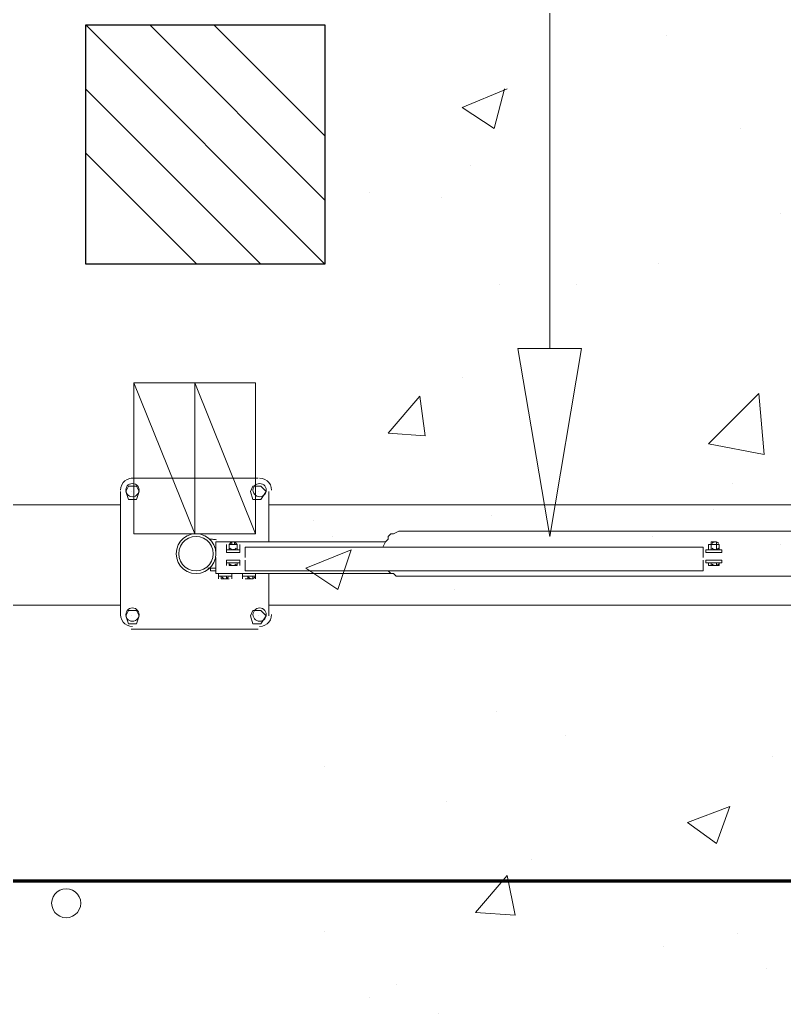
# Paper-space layout '03 Scan Locations' of a CAD drawing. Header units: millimetres. Extents: x 5 to 415, y 5 to 292.
# Drawn here: x 240.64 to 258.52, y 58.44 to 81.7 of the extents above; entities that cross this region are included whole.
import ezdxf

# ---------------------------------------------------------------- set-up
doc = ezdxf.new("R2010")
doc.units = ezdxf.units.MM
for name, color, linetype in [('EXISTING', 7, 'Continuous'), ('LOAD_BEARING_WALLS', 7, 'Continuous'), ('PROPOSED', 7, 'Continuous'), ('SCAN_TOPSIDE', 7, 'Continuous')]:
    doc.layers.add(name, color=color, linetype=linetype)

# ---------------------------------------------------------------- blocks, each defined once
blk = doc.blocks.new('SHEET_03')
at = {"layer": 'EXISTING', "color": 254, "linetype": 'Continuous', "lineweight": 13}
for p, q in [((253.036, 74.004), (253.036, 109.654)), ((255.764, 81.32), (255.764, 81.32)), ((250.99, 79.646), (252.044, 80.08)), ((251.734, 79.15), (251.982, 80.08)), ((250.99, 79.646), (251.734, 79.15)), ((257.5, 79.15), (257.5, 79.15)), ((251.176, 78.282), (251.176, 78.282)), ((248.82, 77.662), (248.82, 77.662)), ((250.494, 77.538), (250.494, 77.538)), ((258.43, 77.166), (258.43, 77.166)), ((255.578, 75.988), (255.578, 75.988)), ((251.858, 75.492), (251.858, 75.492)), ((253.656, 75.492), (253.656, 75.492)), ((253.036, 69.602), (252.292, 74.004)), ((252.292, 74.004), (253.78, 74.004)), ((253.78, 74.004), (253.036, 69.602)), ((250.99, 73.322), (250.99, 73.322)), ((244.728, 73.198), (243.302, 73.198)), ((243.302, 73.198), (244.728, 69.664)), ((243.302, 69.664), (243.302, 73.198)), ((246.154, 73.198), (244.728, 73.198)), ((244.728, 73.198), (246.154, 69.664)), ((244.728, 69.664), (244.728, 73.198)), ((246.154, 69.664), (246.154, 73.198)), ((249.254, 72.02), (249.998, 72.888)), ((250.122, 71.958), (249.998, 72.888)), ((256.756, 71.772), (257.934, 72.95)), ((257.934, 72.95), (258.058, 71.524)), ((249.254, 72.02), (250.122, 71.958)), ((258.058, 71.524), (256.756, 71.772)), ((257.314, 70.842), (257.314, 70.842)), ((251.672, 70.098), (251.672, 70.098)), ((256.88, 70.222), (256.88, 70.222)), ((247.518, 69.974), (247.518, 69.974)), ((244.728, 69.664), (243.302, 69.664)), ((246.154, 69.664), (244.728, 69.664)), ((247.952, 69.602), (247.952, 69.602)), ((255.454, 69.602), (255.454, 69.602)), ((258.43, 69.416), (258.43, 69.416)), ((247.332, 68.858), (248.386, 69.292)), ((248.076, 68.362), (248.386, 69.292)), ((247.332, 68.858), (248.076, 68.362)), ((248.2, 68.734), (248.2, 68.734)), ((250.804, 68.362), (250.804, 68.362)), ((251.796, 65.51), (251.796, 65.51)), ((253.408, 64.952), (253.408, 64.952)), ((258.244, 64.456), (258.244, 64.456)), ((247.766, 64.208), (247.766, 64.208)), ((250.618, 63.402), (250.618, 63.402)), ((256.26, 62.906), (257.252, 63.278)), ((256.942, 62.41), (257.252, 63.278)), ((256.26, 62.906), (256.942, 62.41)), ((252.602, 62.038), (252.602, 62.038)), ((251.3, 60.798), (252.044, 61.666)), ((252.23, 60.736), (252.044, 61.666)), ((241.415, 61.165), (241.389, 61.093)), ((241.455, 61.228), (241.415, 61.165)), ((241.508, 61.281), (241.455, 61.228)), ((241.571, 61.321), (241.508, 61.281)), ((241.643, 61.347), (241.571, 61.321)), ((241.721, 61.356), (241.643, 61.347)), ((241.799, 61.347), (241.721, 61.356)), ((241.871, 61.321), (241.799, 61.347)), ((241.934, 61.281), (241.871, 61.321)), ((241.987, 61.228), (241.934, 61.281)), ((242.027, 61.165), (241.987, 61.228)), ((242.053, 61.093), (242.027, 61.165)), ((241.389, 61.093), (241.38, 61.015)), ((241.38, 61.015), (241.389, 60.937)), ((241.389, 60.937), (241.415, 60.865)), ((242.027, 60.865), (242.053, 60.937)), ((242.062, 61.015), (242.053, 61.093)), ((242.053, 60.937), (242.062, 61.015)), ((241.415, 60.865), (241.455, 60.802)), ((241.455, 60.802), (241.508, 60.749)), ((241.508, 60.749), (241.571, 60.709)), ((241.571, 60.709), (241.643, 60.683)), ((241.799, 60.683), (241.871, 60.709)), ((241.871, 60.709), (241.934, 60.749)), ((241.934, 60.749), (241.987, 60.802)), ((241.987, 60.802), (242.027, 60.865)), ((251.3, 60.798), (252.23, 60.736)), ((241.643, 60.683), (241.721, 60.674)), ((241.721, 60.674), (241.799, 60.683)), ((247.766, 60.364), (247.766, 60.364)), ((257.438, 60.302), (257.438, 60.302)), ((255.702, 59.992), (255.702, 59.992)), ((258.12, 59.496), (258.12, 59.496)), ((249.44, 59.124), (249.44, 59.124)), ((248.82, 58.814), (248.82, 58.814)), ((250.432, 58.442), (250.432, 58.442))]:
    blk.add_line(p, q, dxfattribs=at)
at = {"layer": 'LOAD_BEARING_WALLS', "color": 7, "linetype": 'Continuous', "lineweight": 70}
blk.add_line((53.396, 61.542), (275.046, 61.542), dxfattribs=at)
at = {"layer": 'PROPOSED', "color": 250, "linetype": 'Continuous', "lineweight": 13}
for p, q in [((243.148, 70.938), (243.096, 70.905)), ((243.207, 70.959), (243.148, 70.938)), ((243.271, 70.966), (243.207, 70.959)), ((246.216, 70.966), (243.24, 70.966)), ((246.311, 70.959), (246.247, 70.966)), ((246.37, 70.938), (246.311, 70.959)), ((246.421, 70.905), (246.37, 70.938)), ((242.999, 70.751), (242.992, 70.687)), ((243.02, 70.81), (242.999, 70.751)), ((243.053, 70.862), (243.02, 70.81)), ((243.096, 70.905), (243.053, 70.862)), ((243.178, 70.78), (243.116, 70.656)), ((243.12, 70.723), (243.116, 70.687)), ((243.132, 70.755), (243.12, 70.723)), ((243.15, 70.784), (243.132, 70.755)), ((243.174, 70.808), (243.15, 70.784)), ((243.203, 70.826), (243.174, 70.808)), ((243.364, 70.78), (243.178, 70.78)), ((243.235, 70.838), (243.203, 70.826)), ((243.271, 70.842), (243.235, 70.838)), ((243.307, 70.838), (243.271, 70.842)), ((243.339, 70.826), (243.307, 70.838)), ((243.368, 70.808), (243.339, 70.826)), ((243.426, 70.656), (243.364, 70.78)), ((243.392, 70.784), (243.368, 70.808)), ((243.41, 70.755), (243.392, 70.784)), ((243.422, 70.723), (243.41, 70.755)), ((243.426, 70.687), (243.422, 70.723)), ((246.092, 70.78), (246.03, 70.656)), ((246.278, 70.78), (246.092, 70.78)), ((246.096, 70.723), (246.092, 70.687)), ((246.108, 70.755), (246.096, 70.723)), ((246.126, 70.784), (246.108, 70.755)), ((246.15, 70.808), (246.126, 70.784)), ((246.179, 70.826), (246.15, 70.808)), ((246.211, 70.838), (246.179, 70.826)), ((246.247, 70.842), (246.211, 70.838)), ((246.283, 70.838), (246.247, 70.842)), ((246.402, 70.656), (246.278, 70.78)), ((246.315, 70.826), (246.283, 70.838)), ((246.344, 70.808), (246.315, 70.826)), ((246.368, 70.784), (246.344, 70.808)), ((246.386, 70.755), (246.368, 70.784)), ((246.398, 70.723), (246.386, 70.755)), ((246.402, 70.687), (246.398, 70.723)), ((246.465, 70.862), (246.421, 70.905)), ((246.498, 70.81), (246.465, 70.862)), ((246.519, 70.751), (246.498, 70.81)), ((246.526, 70.687), (246.519, 70.751)), ((242.992, 70.656), (242.992, 67.742)), ((243.116, 70.687), (243.12, 70.651)), ((243.116, 70.656), (243.178, 70.47)), ((243.12, 70.651), (243.132, 70.619)), ((243.132, 70.619), (243.15, 70.59)), ((243.15, 70.59), (243.174, 70.566)), ((243.174, 70.566), (243.203, 70.548)), ((243.178, 70.47), (243.364, 70.47)), ((243.203, 70.548), (243.235, 70.536)), ((243.235, 70.536), (243.271, 70.532)), ((243.24, 70.656), (243.24, 70.656)), ((243.271, 70.532), (243.307, 70.536)), ((243.307, 70.536), (243.339, 70.548)), ((243.339, 70.548), (243.368, 70.566)), ((243.364, 70.47), (243.426, 70.656)), ((243.368, 70.566), (243.392, 70.59)), ((243.392, 70.59), (243.41, 70.619)), ((243.41, 70.619), (243.422, 70.651)), ((243.422, 70.651), (243.426, 70.687)), ((246.03, 70.656), (246.092, 70.47)), ((246.092, 70.687), (246.096, 70.651)), ((246.092, 70.47), (246.278, 70.47)), ((246.096, 70.651), (246.108, 70.619)), ((246.108, 70.619), (246.126, 70.59)), ((246.126, 70.59), (246.15, 70.566)), ((246.15, 70.566), (246.179, 70.548)), ((246.179, 70.548), (246.211, 70.536)), ((246.211, 70.536), (246.247, 70.532)), ((246.216, 70.656), (246.216, 70.656)), ((246.247, 70.532), (246.283, 70.536)), ((246.278, 70.47), (246.402, 70.656)), ((246.283, 70.536), (246.315, 70.548)), ((246.315, 70.548), (246.344, 70.566)), ((246.344, 70.566), (246.368, 70.59)), ((246.368, 70.59), (246.386, 70.619)), ((246.386, 70.619), (246.398, 70.651)), ((246.398, 70.651), (246.402, 70.687)), ((246.464, 69.478), (246.464, 70.656)), ((242.992, 70.346), (224.392, 70.346)), ((267.11, 70.346), (246.464, 70.346)), ((244.468, 69.562), (244.396, 69.49)), ((244.555, 69.617), (244.468, 69.562)), ((244.582, 69.561), (244.507, 69.513)), ((244.652, 69.652), (244.555, 69.617)), ((244.667, 69.591), (244.582, 69.561)), ((244.759, 69.664), (244.652, 69.652)), ((244.759, 69.602), (244.667, 69.591)), ((244.866, 69.652), (244.759, 69.664)), ((244.851, 69.591), (244.759, 69.602)), ((244.936, 69.561), (244.851, 69.591)), ((244.964, 69.617), (244.866, 69.652)), ((245.011, 69.513), (244.936, 69.561)), ((245.05, 69.562), (244.964, 69.617)), ((245.122, 69.49), (245.05, 69.562)), ((245.098, 69.54), (245.075, 69.54)), ((245.121, 69.538), (245.098, 69.54)), ((245.144, 69.537), (245.121, 69.538)), ((245.167, 69.534), (245.144, 69.537)), ((245.189, 69.531), (245.167, 69.534)), ((249.254, 69.54), (249.192, 69.478)), ((249.316, 69.664), (249.254, 69.602)), ((249.254, 69.602), (249.254, 69.54)), ((249.378, 69.664), (249.316, 69.664)), ((249.502, 69.726), (249.378, 69.664)), ((249.564, 69.726), (249.502, 69.726)), ((262.46, 69.726), (249.564, 69.726)), ((244.306, 69.306), (244.294, 69.199)), ((244.341, 69.404), (244.306, 69.306)), ((244.396, 69.49), (244.341, 69.404)), ((244.397, 69.376), (244.367, 69.291)), ((244.445, 69.451), (244.397, 69.376)), ((244.507, 69.513), (244.445, 69.451)), ((245.073, 69.451), (245.011, 69.513)), ((245.121, 69.376), (245.073, 69.451)), ((245.151, 69.291), (245.121, 69.376)), ((245.177, 69.404), (245.122, 69.49)), ((245.212, 69.306), (245.177, 69.404)), ((245.212, 69.528), (245.189, 69.531)), ((245.235, 69.523), (245.212, 69.528)), ((245.224, 69.199), (245.212, 69.306)), ((245.224, 69.23), (245.224, 69.478)), ((245.224, 69.478), (249.192, 69.478)), ((245.472, 69.292), (245.472, 69.416)), ((245.596, 69.478), (245.534, 69.416)), ((245.534, 69.416), (245.534, 69.416)), ((245.72, 69.416), (245.534, 69.416)), ((245.534, 69.416), (245.72, 69.416)), ((245.534, 69.292), (245.534, 69.416)), ((245.561, 69.45), (245.553, 69.441)), ((245.553, 69.329), (245.561, 69.32)), ((245.57, 69.458), (245.561, 69.45)), ((245.561, 69.32), (245.57, 69.312)), ((245.58, 69.465), (245.57, 69.458)), ((245.57, 69.312), (245.58, 69.305)), ((245.591, 69.471), (245.58, 69.465)), ((245.58, 69.305), (245.591, 69.299)), ((245.603, 69.475), (245.591, 69.471)), ((245.596, 69.416), (245.596, 69.478)), ((245.658, 69.478), (245.596, 69.478)), ((245.615, 69.477), (245.603, 69.475)), ((245.627, 69.478), (245.615, 69.477)), ((245.639, 69.477), (245.627, 69.478)), ((245.651, 69.475), (245.639, 69.477)), ((245.663, 69.471), (245.651, 69.475)), ((245.658, 69.416), (245.658, 69.478)), ((245.72, 69.416), (245.658, 69.478)), ((245.674, 69.465), (245.663, 69.471)), ((245.663, 69.299), (245.674, 69.305)), ((245.684, 69.458), (245.674, 69.465)), ((245.674, 69.305), (245.684, 69.312)), ((245.693, 69.45), (245.684, 69.458)), ((245.684, 69.312), (245.693, 69.32)), ((245.701, 69.441), (245.693, 69.45)), ((245.693, 69.32), (245.701, 69.329)), ((245.72, 69.416), (245.72, 69.416)), ((245.72, 69.292), (245.72, 69.416)), ((245.782, 69.292), (245.782, 69.416)), ((245.906, 69.106), (245.906, 69.354)), ((245.906, 69.354), (256.632, 69.354)), ((249.192, 69.478), (249.13, 69.354)), ((256.632, 69.354), (256.632, 69.106)), ((257.004, 69.416), (256.756, 69.416)), ((256.756, 69.292), (256.756, 69.416)), ((256.756, 69.416), (256.756, 69.416)), ((256.818, 69.416), (256.818, 69.478)), ((256.818, 69.478), (256.942, 69.478)), ((256.818, 69.416), (256.818, 69.416)), ((256.942, 69.416), (256.818, 69.416)), ((256.818, 69.292), (256.818, 69.416)), ((256.845, 69.45), (256.837, 69.441)), ((256.837, 69.329), (256.845, 69.32)), ((256.854, 69.458), (256.845, 69.45)), ((256.845, 69.32), (256.854, 69.312)), ((256.864, 69.465), (256.854, 69.458)), ((256.854, 69.312), (256.864, 69.305)), ((256.875, 69.471), (256.864, 69.465)), ((256.864, 69.305), (256.875, 69.299)), ((256.887, 69.475), (256.875, 69.471)), ((256.899, 69.477), (256.887, 69.475)), ((256.911, 69.478), (256.899, 69.477)), ((256.923, 69.477), (256.911, 69.478)), ((256.935, 69.475), (256.923, 69.477)), ((256.947, 69.471), (256.935, 69.475)), ((256.942, 69.416), (256.942, 69.478)), ((256.942, 69.478), (256.942, 69.416)), ((256.942, 69.416), (256.942, 69.416)), ((256.942, 69.292), (256.942, 69.416)), ((256.958, 69.465), (256.947, 69.471)), ((256.947, 69.299), (256.958, 69.305)), ((256.968, 69.458), (256.958, 69.465)), ((256.958, 69.305), (256.968, 69.312)), ((256.977, 69.45), (256.968, 69.458)), ((256.968, 69.312), (256.977, 69.32)), ((256.985, 69.441), (256.977, 69.45)), ((256.977, 69.32), (256.985, 69.329)), ((257.004, 69.416), (257.004, 69.292)), ((257.004, 69.416), (257.004, 69.416)), ((244.294, 69.199), (244.306, 69.092)), ((244.306, 69.092), (244.341, 68.995)), ((244.367, 69.291), (244.356, 69.199)), ((244.356, 69.199), (244.367, 69.107)), ((244.367, 69.107), (244.397, 69.022)), ((245.121, 69.022), (245.151, 69.107)), ((245.162, 69.199), (245.151, 69.291)), ((245.151, 69.107), (245.162, 69.199)), ((245.177, 68.995), (245.212, 69.092)), ((245.212, 69.092), (245.224, 69.199)), ((245.224, 68.734), (245.224, 69.106)), ((245.472, 69.23), (245.472, 69.292)), ((245.472, 69.292), (245.782, 69.292)), ((245.782, 69.23), (245.472, 69.23)), ((245.534, 69.292), (245.72, 69.292)), ((245.534, 69.292), (245.534, 69.292)), ((245.591, 69.299), (245.603, 69.295)), ((245.603, 69.295), (245.615, 69.293)), ((245.615, 69.293), (245.627, 69.292)), ((245.627, 69.292), (245.639, 69.293)), ((245.639, 69.293), (245.651, 69.295)), ((245.651, 69.295), (245.663, 69.299)), ((245.72, 69.292), (245.72, 69.292)), ((245.782, 69.23), (245.782, 69.292)), ((256.694, 69.23), (256.694, 69.292)), ((257.066, 69.292), (256.694, 69.292)), ((256.694, 69.23), (257.066, 69.23)), ((257.004, 69.292), (256.756, 69.292)), ((256.756, 69.292), (256.756, 69.292)), ((256.875, 69.299), (256.887, 69.295)), ((256.887, 69.295), (256.899, 69.293)), ((256.899, 69.293), (256.911, 69.292)), ((256.911, 69.292), (256.923, 69.293)), ((256.923, 69.293), (256.935, 69.295)), ((256.935, 69.295), (256.947, 69.299)), ((257.004, 69.292), (257.004, 69.292)), ((257.066, 69.23), (257.066, 69.292)), ((244.341, 68.995), (244.396, 68.908)), ((244.396, 68.908), (244.468, 68.836)), ((244.397, 69.022), (244.445, 68.947)), ((244.445, 68.947), (244.507, 68.885)), ((244.468, 68.836), (244.555, 68.781)), ((244.507, 68.885), (244.582, 68.837)), ((244.582, 68.837), (244.667, 68.807)), ((244.851, 68.807), (244.936, 68.837)), ((244.936, 68.837), (245.011, 68.885)), ((244.964, 68.781), (245.05, 68.836)), ((245.011, 68.885), (245.073, 68.947)), ((245.224, 68.858), (245.038, 68.858)), ((245.05, 68.836), (245.122, 68.908)), ((245.073, 68.947), (245.121, 69.022)), ((245.1, 68.796), (245.1, 68.858)), ((245.122, 68.908), (245.177, 68.995)), ((245.472, 68.982), (245.472, 69.044)), ((245.472, 69.044), (245.782, 69.044)), ((245.472, 68.982), (245.782, 68.982)), ((245.472, 68.92), (245.472, 68.982)), ((245.782, 68.982), (245.472, 68.982)), ((245.534, 68.92), (245.534, 68.982)), ((245.534, 68.92), (245.72, 68.92)), ((245.534, 68.92), (245.534, 68.92)), ((245.553, 68.957), (245.561, 68.948)), ((245.561, 68.948), (245.57, 68.94)), ((245.57, 68.94), (245.58, 68.933)), ((245.58, 68.933), (245.591, 68.927)), ((245.591, 68.927), (245.603, 68.923)), ((245.603, 68.923), (245.615, 68.921)), ((245.615, 68.921), (245.627, 68.92)), ((245.627, 68.92), (245.639, 68.921)), ((245.639, 68.921), (245.651, 68.923)), ((245.651, 68.923), (245.663, 68.927)), ((245.663, 68.927), (245.674, 68.933)), ((245.674, 68.933), (245.684, 68.94)), ((245.684, 68.94), (245.693, 68.948)), ((245.693, 68.948), (245.701, 68.957)), ((245.72, 68.92), (245.72, 68.982)), ((245.72, 68.92), (245.72, 68.92)), ((245.782, 68.982), (245.782, 69.044)), ((245.782, 68.92), (245.782, 68.982)), ((245.906, 68.796), (245.906, 69.044)), ((256.632, 69.044), (256.632, 68.796)), ((256.694, 68.982), (256.694, 69.044)), ((257.066, 69.044), (256.694, 69.044)), ((256.694, 68.982), (257.066, 68.982)), ((257.004, 68.982), (256.756, 68.982)), ((256.756, 68.92), (256.756, 68.982)), ((257.004, 68.92), (256.756, 68.92)), ((256.756, 68.92), (256.756, 68.92)), ((256.818, 68.92), (256.818, 68.982)), ((256.837, 68.957), (256.845, 68.948)), ((256.845, 68.948), (256.854, 68.94)), ((256.854, 68.94), (256.864, 68.933)), ((256.864, 68.933), (256.875, 68.927)), ((256.875, 68.927), (256.887, 68.923)), ((256.887, 68.923), (256.899, 68.921)), ((256.899, 68.921), (256.911, 68.92)), ((256.911, 68.92), (256.923, 68.921)), ((256.923, 68.921), (256.935, 68.923)), ((256.935, 68.923), (256.947, 68.927)), ((256.942, 68.92), (256.942, 68.982)), ((256.947, 68.927), (256.958, 68.933)), ((256.958, 68.933), (256.968, 68.94)), ((256.968, 68.94), (256.977, 68.948)), ((256.977, 68.948), (256.985, 68.957)), ((257.004, 68.982), (257.004, 68.92)), ((257.004, 68.92), (257.004, 68.92)), ((257.066, 68.982), (257.066, 69.044)), ((244.555, 68.781), (244.652, 68.746)), ((244.652, 68.746), (244.759, 68.734)), ((244.667, 68.807), (244.759, 68.796)), ((244.759, 68.796), (244.851, 68.807)), ((244.759, 68.734), (244.866, 68.746)), ((244.866, 68.746), (244.964, 68.781)), ((245.224, 68.796), (245.1, 68.796)), ((249.316, 68.734), (245.224, 68.734)), ((245.286, 68.672), (245.286, 68.734)), ((245.596, 68.734), (245.286, 68.734)), ((245.596, 68.672), (245.286, 68.672)), ((245.286, 68.61), (245.286, 68.672)), ((245.286, 68.672), (245.596, 68.672)), ((245.348, 68.61), (245.348, 68.672)), ((245.534, 68.61), (245.348, 68.61)), ((245.348, 68.61), (245.348, 68.61)), ((245.367, 68.647), (245.375, 68.638)), ((245.375, 68.638), (245.384, 68.63)), ((245.384, 68.63), (245.394, 68.623)), ((245.394, 68.623), (245.405, 68.617)), ((245.405, 68.617), (245.417, 68.613)), ((245.417, 68.613), (245.429, 68.611)), ((245.429, 68.611), (245.441, 68.61)), ((245.441, 68.61), (245.453, 68.611)), ((245.453, 68.611), (245.465, 68.613)), ((245.465, 68.613), (245.477, 68.617)), ((245.472, 68.61), (245.472, 68.672)), ((245.477, 68.617), (245.488, 68.623)), ((245.488, 68.623), (245.498, 68.63)), ((245.498, 68.63), (245.507, 68.638)), ((245.507, 68.638), (245.515, 68.647)), ((245.534, 68.61), (245.534, 68.61)), ((245.596, 68.672), (245.596, 68.734)), ((245.596, 68.61), (245.596, 68.672)), ((245.844, 68.672), (245.844, 68.734)), ((246.154, 68.734), (245.844, 68.734)), ((246.154, 68.672), (245.844, 68.672)), ((245.844, 68.61), (245.844, 68.672)), ((245.844, 68.672), (246.154, 68.672)), ((256.632, 68.796), (245.906, 68.796)), ((246.092, 68.61), (245.906, 68.61)), ((245.906, 68.61), (245.906, 68.61)), ((245.968, 68.61), (245.968, 68.672)), ((245.987, 68.647), (245.995, 68.638)), ((245.995, 68.638), (246.004, 68.63)), ((246.004, 68.63), (246.014, 68.623)), ((246.014, 68.623), (246.025, 68.617)), ((246.025, 68.617), (246.037, 68.613)), ((246.037, 68.613), (246.049, 68.611)), ((246.049, 68.611), (246.061, 68.61)), ((246.061, 68.61), (246.073, 68.611)), ((246.073, 68.611), (246.085, 68.613)), ((246.085, 68.613), (246.097, 68.617)), ((246.092, 68.61), (246.092, 68.672)), ((246.092, 68.61), (246.092, 68.61)), ((246.097, 68.617), (246.108, 68.623)), ((246.108, 68.623), (246.118, 68.63)), ((246.118, 68.63), (246.127, 68.638)), ((246.127, 68.638), (246.135, 68.647)), ((246.154, 68.672), (246.154, 68.734)), ((246.154, 68.61), (246.154, 68.672)), ((246.464, 67.742), (246.464, 68.734)), ((249.254, 68.796), (249.316, 68.734)), ((249.316, 68.734), (249.378, 68.734)), ((249.378, 68.734), (249.44, 68.672)), ((249.44, 68.672), (249.564, 68.672)), ((262.46, 68.672), (249.564, 68.672)), ((242.992, 67.99), (224.392, 67.99)), ((243.203, 67.912), (243.174, 67.894)), ((243.235, 67.924), (243.203, 67.912)), ((243.271, 67.928), (243.235, 67.924)), ((243.307, 67.924), (243.271, 67.928)), ((243.339, 67.912), (243.307, 67.924)), ((243.368, 67.894), (243.339, 67.912)), ((246.179, 67.912), (246.15, 67.894)), ((246.211, 67.924), (246.179, 67.912)), ((246.247, 67.928), (246.211, 67.924)), ((246.283, 67.924), (246.247, 67.928)), ((246.315, 67.912), (246.283, 67.924)), ((246.344, 67.894), (246.315, 67.912)), ((267.11, 67.99), (246.464, 67.99)), ((242.992, 67.773), (242.999, 67.709)), ((242.999, 67.709), (243.02, 67.65)), ((243.178, 67.866), (243.116, 67.742)), ((243.12, 67.809), (243.116, 67.773)), ((243.116, 67.773), (243.12, 67.737)), ((243.116, 67.742), (243.178, 67.556)), ((243.132, 67.841), (243.12, 67.809)), ((243.12, 67.737), (243.132, 67.705)), ((243.15, 67.87), (243.132, 67.841)), ((243.132, 67.705), (243.15, 67.676)), ((243.174, 67.894), (243.15, 67.87)), ((243.15, 67.676), (243.174, 67.652)), ((243.364, 67.866), (243.178, 67.866)), ((243.24, 67.742), (243.24, 67.742)), ((243.426, 67.742), (243.364, 67.866)), ((243.364, 67.556), (243.426, 67.742)), ((243.392, 67.87), (243.368, 67.894)), ((243.368, 67.652), (243.392, 67.676)), ((243.41, 67.841), (243.392, 67.87)), ((243.392, 67.676), (243.41, 67.705)), ((243.422, 67.809), (243.41, 67.841)), ((243.41, 67.705), (243.422, 67.737)), ((243.426, 67.773), (243.422, 67.809)), ((243.422, 67.737), (243.426, 67.773)), ((246.092, 67.866), (246.03, 67.742)), ((246.03, 67.742), (246.092, 67.556)), ((246.278, 67.866), (246.092, 67.866)), ((246.096, 67.809), (246.092, 67.773)), ((246.092, 67.773), (246.096, 67.737)), ((246.108, 67.841), (246.096, 67.809)), ((246.096, 67.737), (246.108, 67.705)), ((246.126, 67.87), (246.108, 67.841)), ((246.108, 67.705), (246.126, 67.676)), ((246.15, 67.894), (246.126, 67.87)), ((246.126, 67.676), (246.15, 67.652)), ((246.216, 67.742), (246.216, 67.742)), ((246.402, 67.742), (246.278, 67.866)), ((246.278, 67.556), (246.402, 67.742)), ((246.368, 67.87), (246.344, 67.894)), ((246.344, 67.652), (246.368, 67.676)), ((246.386, 67.841), (246.368, 67.87)), ((246.368, 67.676), (246.386, 67.705)), ((246.398, 67.809), (246.386, 67.841)), ((246.386, 67.705), (246.398, 67.737)), ((246.402, 67.773), (246.398, 67.809)), ((246.398, 67.737), (246.402, 67.773)), ((246.498, 67.65), (246.519, 67.709)), ((246.519, 67.709), (246.526, 67.773)), ((243.02, 67.65), (243.053, 67.599)), ((243.053, 67.599), (243.096, 67.555)), ((243.096, 67.555), (243.148, 67.522)), ((243.148, 67.522), (243.207, 67.501)), ((243.174, 67.652), (243.203, 67.634)), ((243.178, 67.556), (243.364, 67.556)), ((243.203, 67.634), (243.235, 67.622)), ((243.207, 67.501), (243.271, 67.494)), ((243.235, 67.622), (243.271, 67.618)), ((243.271, 67.618), (243.307, 67.622)), ((243.307, 67.622), (243.339, 67.634)), ((243.339, 67.634), (243.368, 67.652)), ((246.092, 67.556), (246.278, 67.556)), ((246.15, 67.652), (246.179, 67.634)), ((246.179, 67.634), (246.211, 67.622)), ((246.211, 67.622), (246.247, 67.618)), ((246.247, 67.618), (246.283, 67.622)), ((246.247, 67.494), (246.311, 67.501)), ((246.283, 67.622), (246.315, 67.634)), ((246.311, 67.501), (246.37, 67.522)), ((246.315, 67.634), (246.344, 67.652)), ((246.37, 67.522), (246.421, 67.555)), ((246.421, 67.555), (246.465, 67.599)), ((246.465, 67.599), (246.498, 67.65)), ((243.24, 67.432), (246.216, 67.432))]:
    blk.add_line(p, q, dxfattribs=at)
at = {"layer": 'SCAN_TOPSIDE', "color": 7, "linetype": 'Continuous', "lineweight": 30}
for p, q in [((242.176, 81.578), (247.776, 81.578)), ((242.176, 75.978), (242.176, 81.578)), ((247.776, 81.578), (247.776, 75.978)), ((247.776, 75.978), (242.176, 75.978))]:
    blk.add_line(p, q, dxfattribs=at)
at = {"layer": 'SCAN_TOPSIDE', "color": 7, "linetype": 'Continuous', "lineweight": 18}
for p, q in [((242.176, 81.578), (247.776, 75.978)), ((247.776, 77.478), (243.676, 81.578)), ((247.776, 78.978), (245.176, 81.578)), ((242.176, 80.078), (246.276, 75.978)), ((242.176, 78.578), (244.776, 75.978))]:
    blk.add_line(p, q, dxfattribs=at)

psp = doc.layouts.new('03 Scan Locations')

# ---------------------------------------------------------------- block references
psp.add_blockref('SHEET_03', (0, 0))

doc.saveas('drawing.dxf')
